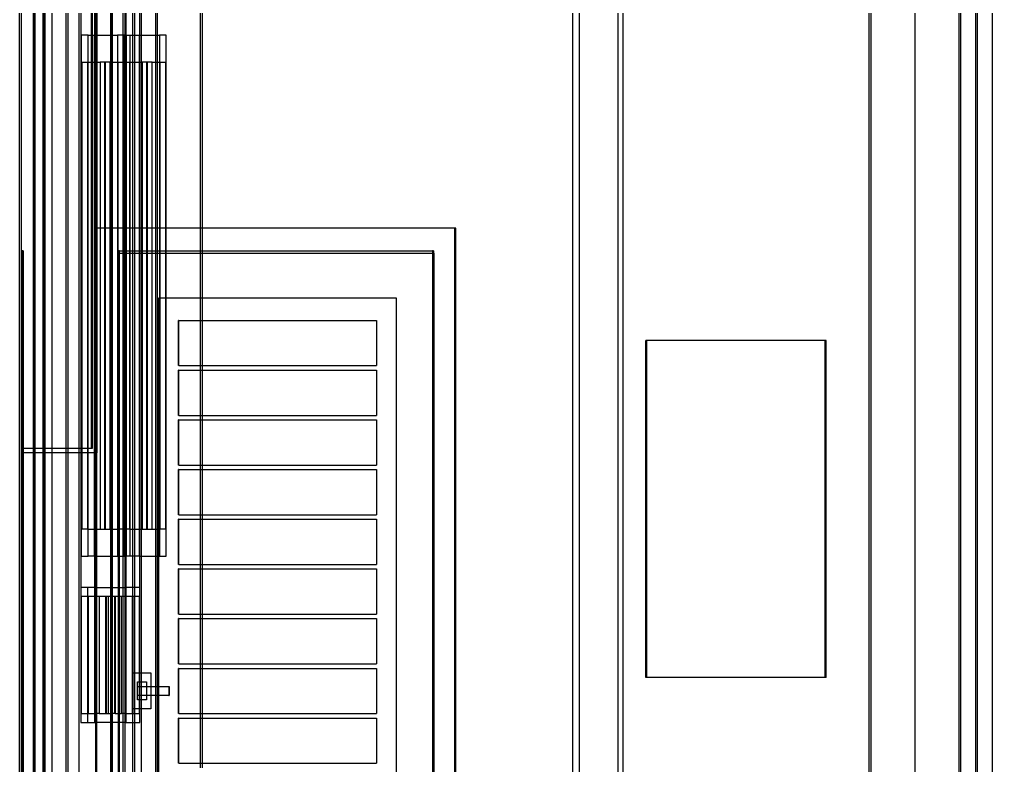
# Model space of a CAD drawing. Extents: x -20.4 to 13.4, y -9.4 to 9.8.
# Drawn here: x -11.948 to -9.78, y 4.379 to 6.04 of the extents above; entities that cross this region are included whole.
import ezdxf

# ---------------------------------------------------------------- set-up
doc = ezdxf.new("R2010")
doc.units = 0
doc.layers.get('0').update_dxf_attribs({"linetype": 'CONTINUOUS'})

msp = doc.modelspace()

# ---------------------------------------------------------------- linework, layer by layer
for p, q in [((-9.9526, 3.575), (-9.9526, 7.175)), ((-9.8547, 3.575), (-9.8547, 7.175)), ((-9.8506, 3.575), (-9.8506, 7.175)), ((-9.8173, 3.575), (-9.8173, 7.175)), ((-9.8132, 3.575), (-9.8132, 7.175)), ((-9.78, 3.575), (-9.78, 7.175)), ((-11.6758, 6.005), (-11.6758, 6.675)), ((-11.6443, 6.005), (-11.6443, 6.675)), ((-11.6402, 6.005), (-11.6402, 6.675)), ((-11.5447, 5.575), (-11.5447, 6.675)), ((-11.5405, 5.575), (-11.5405, 6.675)), ((-10.7151, 3.575), (-10.7151, 6.675)), ((-10.7006, 3.575), (-10.7006, 6.675)), ((-10.6151, 6.675), (-10.6151, 3.575)), ((-10.6026, 3.575), (-10.6026, 6.675)), ((-10.0547, 3.575), (-10.0547, 6.675)), ((-10.0505, 3.575), (-10.0505, 6.675)), ((-11.948, 1.0133), (-11.948, 6.375)), ((-11.9439, 6.175), (-11.9439, 5.525)), ((-11.9169, 5.085), (-11.9169, 6.175)), ((-11.9148, 5.085), (-11.9148, 6.175)), ((-11.9127, 5.085), (-11.9127, 6.175)), ((-11.8951, 5.085), (-11.8951, 6.175)), ((-11.893, 6.175), (-11.893, 5.085)), ((-11.891, 5.085), (-11.891, 6.175)), ((-11.8754, 5.085), (-11.8754, 6.175)), ((-11.8443, 5.085), (-11.8443, 6.175)), ((-11.8401, 6.175), (-11.8401, 5.085)), ((-11.8148, 5.085), (-11.8148, 6.175)), ((-11.8111, 6.075), (-11.8111, 5.085)), ((-11.7879, 6.075), (-11.7879, 6.005)), ((-11.787, 6.075), (-11.787, 6.005)), ((-11.7866, 6.075), (-11.7866, 6.005)), ((-11.7858, 6.075), (-11.7858, 6.005)), ((-11.7799, 6.005), (-11.7799, 6.075)), ((-11.7779, 6.075), (-11.7779, 6.005)), ((-11.7775, 6.005), (-11.7775, 6.075)), ((-11.7758, 6.075), (-11.7758, 6.005)), ((-11.7447, 6.005), (-11.7447, 6.075)), ((-11.7422, 6.005), (-11.7422, 6.075)), ((-11.7405, 6.005), (-11.7405, 6.075)), ((-11.7169, 6.005), (-11.7169, 6.075)), ((-11.7128, 6.005), (-11.7128, 6.075)), ((-11.7111, 6.075), (-11.7111, 6.005)), ((-11.6951, 6.005), (-11.6951, 6.075)), ((-11.691, 6.005), (-11.691, 6.075)), ((-11.68, 6.005), (-11.68, 6.075)), ((-11.7949, 6.005), (-11.8096, 6.005)), ((-11.8096, 5.085), (-11.8096, 6.005)), ((-11.7949, 6.005), (-11.7879, 6.005)), ((-11.7949, 5.945), (-11.7949, 6.005)), ((-11.7879, 6.005), (-11.7879, 5.945)), ((-11.7879, 6.005), (-11.787, 6.005)), ((-11.787, 6.005), (-11.787, 5.945)), ((-11.787, 6.005), (-11.7866, 6.005)), ((-11.7866, 6.005), (-11.7866, 5.945)), ((-11.7866, 6.005), (-11.7858, 6.005)), ((-11.7858, 6.005), (-11.7858, 5.945)), ((-11.7858, 6.005), (-11.7814, 6.005)), ((-11.7814, 6.005), (-11.7799, 6.005)), ((-11.7814, 6.005), (-11.7814, 5.945)), ((-11.7799, 6.005), (-11.7779, 6.005)), ((-11.7799, 5.945), (-11.7799, 6.005)), ((-11.7779, 6.005), (-11.7779, 5.945)), ((-11.7779, 6.005), (-11.7775, 6.005)), ((-11.7775, 5.945), (-11.7775, 6.005)), ((-11.7775, 6.005), (-11.7758, 6.005)), ((-11.7758, 6.005), (-11.7758, 5.945)), ((-11.7758, 6.005), (-11.7447, 6.005)), ((-11.7447, 6.005), (-11.7422, 6.005)), ((-11.7447, 5.945), (-11.7447, 6.005)), ((-11.7422, 5.945), (-11.7422, 6.005)), ((-11.7422, 6.005), (-11.7405, 6.005)), ((-11.7405, 6.005), (-11.7296, 6.005)), ((-11.7405, 5.945), (-11.7405, 6.005)), ((-11.7296, 6.005), (-11.7296, 5.945)), ((-11.7169, 6.005), (-11.7296, 6.005)), ((-11.7161, 6.005), (-11.7169, 6.005)), ((-11.7169, 5.945), (-11.7169, 6.005)), ((-11.7149, 6.005), (-11.7161, 6.005)), ((-11.7161, 6.005), (-11.7161, 5.945)), ((-11.7128, 6.005), (-11.7149, 6.005)), ((-11.7149, 5.945), (-11.7149, 6.005)), ((-11.7111, 6.005), (-11.7128, 6.005)), ((-11.7128, 5.945), (-11.7128, 6.005)), ((-11.7111, 6.005), (-11.7111, 5.945)), ((-11.7096, 6.005), (-11.7111, 6.005)), ((-11.7096, 6.005), (-11.7014, 6.005)), ((-11.7096, 5.945), (-11.7096, 6.005)), ((-11.7014, 6.005), (-11.6951, 6.005)), ((-11.7014, 5.945), (-11.7014, 6.005)), ((-11.6951, 6.005), (-11.691, 6.005)), ((-11.6951, 5.945), (-11.6951, 6.005)), ((-11.691, 6.005), (-11.6814, 6.005)), ((-11.691, 5.945), (-11.691, 6.005)), ((-11.6814, 6.005), (-11.6814, 5.945)), ((-11.6814, 6.005), (-11.68, 6.005)), ((-11.68, 5.945), (-11.68, 6.005)), ((-11.68, 6.005), (-11.6758, 6.005)), ((-11.6758, 5.945), (-11.6758, 6.005)), ((-11.6758, 6.005), (-11.6443, 6.005)), ((-11.6443, 6.005), (-11.6402, 6.005)), ((-11.6443, 5.945), (-11.6443, 6.005)), ((-11.6402, 5.945), (-11.6402, 6.005)), ((-11.6402, 6.005), (-11.6362, 6.005)), ((-11.6214, 6.005), (-11.6362, 6.005)), ((-11.6362, 6.005), (-11.6362, 5.945)), ((-11.6214, 5.575), (-11.6214, 6.005)), ((-11.8084, 5.945), (-11.7961, 5.945)), ((-11.8084, 5.085), (-11.8084, 5.945)), ((-11.7961, 5.945), (-11.7949, 5.945)), ((-11.7961, 5.945), (-11.7961, 5.085)), ((-11.7949, 5.945), (-11.7879, 5.945)), ((-11.7949, 5.085), (-11.7949, 5.945)), ((-11.7879, 5.945), (-11.7879, 5.085)), ((-11.7879, 5.945), (-11.787, 5.945)), ((-11.787, 5.945), (-11.787, 5.085)), ((-11.787, 5.945), (-11.7866, 5.945)), ((-11.7866, 5.945), (-11.7866, 5.085)), ((-11.7866, 5.945), (-11.7858, 5.945)), ((-11.7858, 5.945), (-11.7858, 5.085)), ((-11.7858, 5.945), (-11.7814, 5.945)), ((-11.7814, 5.945), (-11.7814, 5.075)), ((-11.7814, 5.945), (-11.7799, 5.945)), ((-11.7799, 5.075), (-11.7799, 5.945)), ((-11.7799, 5.945), (-11.7779, 5.945)), ((-11.7779, 5.945), (-11.7779, 5.075)), ((-11.7779, 5.945), (-11.7775, 5.945)), ((-11.7775, 5.575), (-11.7775, 5.945)), ((-11.7775, 5.945), (-11.7758, 5.945)), ((-11.7758, 5.945), (-11.7758, 5.575)), ((-11.7758, 5.945), (-11.7684, 5.945)), ((-11.7584, 5.945), (-11.7684, 5.945)), ((-11.7684, 5.945), (-11.7684, 5.575)), ((-11.7561, 5.945), (-11.7584, 5.945)), ((-11.7584, 5.945), (-11.7584, 5.575)), ((-11.7561, 5.575), (-11.7561, 5.945)), ((-11.7461, 5.945), (-11.7561, 5.945)), ((-11.7461, 5.575), (-11.7461, 5.945)), ((-11.7461, 5.945), (-11.7447, 5.945)), ((-11.7447, 5.575), (-11.7447, 5.945)), ((-11.7447, 5.945), (-11.7422, 5.945)), ((-11.7422, 5.575), (-11.7422, 5.945)), ((-11.7422, 5.945), (-11.7405, 5.945)), ((-11.7405, 5.575), (-11.7405, 5.945)), ((-11.7405, 5.945), (-11.7296, 5.945)), ((-11.7296, 5.945), (-11.7296, 5.575)), ((-11.7296, 5.945), (-11.7284, 5.945)), ((-11.7284, 5.945), (-11.7169, 5.945)), ((-11.7284, 5.575), (-11.7284, 5.945)), ((-11.7169, 5.945), (-11.7161, 5.945)), ((-11.7169, 5.575), (-11.7169, 5.945)), ((-11.7161, 5.945), (-11.7161, 5.575)), ((-11.7149, 5.575), (-11.7149, 5.945)), ((-11.7149, 5.945), (-11.7128, 5.945)), ((-11.7128, 5.945), (-11.7111, 5.945)), ((-11.7128, 5.575), (-11.7128, 5.945)), ((-11.7111, 5.945), (-11.7111, 5.575)), ((-11.7111, 5.945), (-11.7096, 5.945)), ((-11.7096, 5.575), (-11.7096, 5.945)), ((-11.7096, 5.945), (-11.7026, 5.945)), ((-11.7026, 5.945), (-11.7026, 5.575)), ((-11.7026, 5.945), (-11.7014, 5.945)), ((-11.7014, 5.575), (-11.7014, 5.945)), ((-11.7014, 5.945), (-11.6951, 5.945)), ((-11.6951, 5.945), (-11.691, 5.945)), ((-11.6951, 5.575), (-11.6951, 5.945)), ((-11.691, 5.945), (-11.6814, 5.945)), ((-11.691, 5.575), (-11.691, 5.945)), ((-11.6814, 5.945), (-11.6814, 5.575)), ((-11.6814, 5.945), (-11.68, 5.945)), ((-11.68, 5.575), (-11.68, 5.945)), ((-11.68, 5.945), (-11.6758, 5.945)), ((-11.6758, 5.575), (-11.6758, 5.945)), ((-11.6758, 5.945), (-11.6749, 5.945)), ((-11.6649, 5.945), (-11.6749, 5.945)), ((-11.6749, 5.945), (-11.6749, 5.575)), ((-11.6627, 5.945), (-11.6649, 5.945)), ((-11.6649, 5.945), (-11.6649, 5.575)), ((-11.6627, 5.575), (-11.6627, 5.945)), ((-11.6527, 5.945), (-11.6627, 5.945)), ((-11.6527, 5.575), (-11.6527, 5.945)), ((-11.6527, 5.945), (-11.6443, 5.945)), ((-11.6443, 5.575), (-11.6443, 5.945)), ((-11.6443, 5.945), (-11.6402, 5.945)), ((-11.6402, 5.575), (-11.6402, 5.945)), ((-11.6402, 5.945), (-11.6362, 5.945)), ((-11.6362, 5.945), (-11.6362, 5.575)), ((-11.6362, 5.945), (-11.6349, 5.945)), ((-11.6349, 5.945), (-11.6227, 5.945)), ((-11.6349, 5.575), (-11.6349, 5.945)), ((-11.6227, 5.945), (-11.6227, 5.575)), ((-11.7758, 5.575), (-11.7775, 5.575)), ((-11.7775, 5.075), (-11.7775, 5.575)), ((-11.7754, 5.575), (-11.7758, 5.575)), ((-11.7758, 5.575), (-11.7758, 5.075)), ((-11.7684, 5.575), (-11.7754, 5.575)), ((-11.7754, 4.905), (-11.7754, 5.575)), ((-11.7684, 5.575), (-11.7684, 4.905)), ((-11.7584, 5.575), (-11.7684, 5.575)), ((-11.7584, 5.575), (-11.7584, 4.905)), ((-11.7561, 5.575), (-11.7584, 5.575)), ((-11.7561, 4.905), (-11.7561, 5.575)), ((-11.7461, 5.575), (-11.7561, 5.575)), ((-11.7461, 4.905), (-11.7461, 5.575)), ((-11.7447, 5.575), (-11.7461, 5.575)), ((-11.7422, 5.575), (-11.7447, 5.575)), ((-11.7447, 4.905), (-11.7447, 5.575)), ((-11.7422, 4.905), (-11.7422, 5.575)), ((-11.7405, 5.575), (-11.7422, 5.575)), ((-11.7296, 5.575), (-11.7405, 5.575)), ((-11.7405, 4.905), (-11.7405, 5.575)), ((-11.7296, 5.575), (-11.7296, 4.905)), ((-11.7284, 5.575), (-11.7296, 5.575)), ((-11.7284, 4.905), (-11.7284, 5.575)), ((-11.7169, 5.575), (-11.7284, 5.575)), ((-11.7161, 5.575), (-11.7169, 5.575)), ((-11.7169, 5.525), (-11.7169, 5.575)), ((-11.7161, 5.575), (-11.7161, 5.525)), ((-11.7149, 5.575), (-11.7161, 5.575)), ((-11.7149, 5.525), (-11.7149, 5.575)), ((-11.7128, 5.575), (-11.7149, 5.575)), ((-11.7128, 5.525), (-11.7128, 5.575)), ((-11.7111, 5.575), (-11.7128, 5.575)), ((-11.7111, 5.575), (-11.7111, 5.525)), ((-11.7096, 5.575), (-11.7111, 5.575)), ((-11.7096, 5.525), (-11.7096, 5.575)), ((-11.7026, 5.575), (-11.7096, 5.575)), ((-11.7026, 5.575), (-11.7026, 5.525)), ((-11.7014, 5.575), (-11.7026, 5.575)), ((-11.7014, 5.525), (-11.7014, 5.575)), ((-11.6951, 5.575), (-11.7014, 5.575)), ((-11.6951, 5.525), (-11.6951, 5.575)), ((-11.691, 5.575), (-11.6951, 5.575)), ((-11.691, 5.525), (-11.691, 5.575)), ((-11.6814, 5.575), (-11.691, 5.575)), ((-11.6814, 5.575), (-11.6814, 5.525)), ((-11.68, 5.575), (-11.6814, 5.575)), ((-11.68, 5.525), (-11.68, 5.575)), ((-11.6758, 5.575), (-11.68, 5.575)), ((-11.6758, 5.525), (-11.6758, 5.575)), ((-11.6749, 5.575), (-11.6758, 5.575)), ((-11.6749, 5.575), (-11.6749, 5.525)), ((-11.6649, 5.575), (-11.6749, 5.575)), ((-11.6649, 5.575), (-11.6649, 5.525)), ((-11.6627, 5.575), (-11.6649, 5.575)), ((-11.6627, 5.525), (-11.6627, 5.575)), ((-11.6527, 5.575), (-11.6627, 5.575)), ((-11.6527, 5.525), (-11.6527, 5.575)), ((-11.6443, 5.575), (-11.6527, 5.575)), ((-11.6443, 5.525), (-11.6443, 5.575)), ((-11.6402, 5.575), (-11.6443, 5.575)), ((-11.6402, 5.525), (-11.6402, 5.575)), ((-11.6362, 5.575), (-11.6402, 5.575)), ((-11.6362, 5.575), (-11.6362, 5.525)), ((-11.6349, 5.575), (-11.6362, 5.575)), ((-11.6349, 5.525), (-11.6349, 5.575)), ((-11.6227, 5.575), (-11.6349, 5.575)), ((-11.6227, 5.575), (-11.6227, 5.525)), ((-11.6214, 5.575), (-11.6227, 5.575)), ((-11.6214, 5.525), (-11.6214, 5.575)), ((-11.5447, 5.575), (-11.6214, 5.575)), ((-11.5447, 5.525), (-11.5447, 5.575)), ((-11.5405, 5.575), (-11.5447, 5.575)), ((-11.5405, 5.525), (-11.5405, 5.575)), ((-10.9777, 5.575), (-11.5405, 5.575)), ((-10.9756, 5.575), (-10.9777, 5.575)), ((-10.9777, 3.575), (-10.9777, 5.575)), ((-10.9756, 3.575), (-10.9756, 5.575)), ((-11.9422, 5.525), (-11.9439, 5.525)), ((-11.9439, 5.525), (-11.9439, 5.085)), ((-11.9401, 5.525), (-11.9422, 5.525)), ((-11.9422, 5.525), (-11.9422, 5.085)), ((-11.9401, 5.525), (-11.9401, 5.085)), ((-11.7254, 5.525), (-11.7275, 5.525)), ((-11.7275, 4.905), (-11.7275, 5.525)), ((-11.7255, 5.52), (-11.7265, 5.52)), ((-11.7265, 4.905), (-11.7265, 5.52)), ((-11.7254, 5.52), (-11.7255, 5.52)), ((-11.7255, 4.905), (-11.7255, 5.52)), ((-11.7254, 5.525), (-11.7169, 5.525)), ((-11.7254, 5.52), (-11.7254, 5.525)), ((-11.7254, 5.52), (-11.7169, 5.52)), ((-11.7254, 4.905), (-11.7254, 5.52)), ((-11.7169, 5.525), (-11.7161, 5.525)), ((-11.7169, 5.52), (-11.7169, 5.525)), ((-11.7169, 5.52), (-11.7161, 5.52)), ((-11.7169, 4.905), (-11.7169, 5.52)), ((-11.7161, 5.525), (-11.7161, 5.52)), ((-11.7161, 5.525), (-11.7149, 5.525)), ((-11.7161, 5.52), (-11.7161, 4.905)), ((-11.7161, 5.52), (-11.7149, 5.52)), ((-11.7149, 5.52), (-11.7149, 5.525)), ((-11.7149, 5.525), (-11.7128, 5.525)), ((-11.7149, 4.905), (-11.7149, 5.52)), ((-11.7149, 5.52), (-11.7128, 5.52)), ((-11.7128, 5.525), (-11.7111, 5.525)), ((-11.7128, 5.52), (-11.7128, 5.525)), ((-11.7128, 5.52), (-11.7111, 5.52)), ((-11.7128, 4.905), (-11.7128, 5.52)), ((-11.7111, 5.525), (-11.7111, 5.52)), ((-11.7111, 5.525), (-11.7096, 5.525)), ((-11.7111, 5.52), (-11.7111, 4.905)), ((-11.7111, 5.52), (-11.7096, 5.52)), ((-11.7096, 5.52), (-11.7096, 5.525)), ((-11.7096, 5.525), (-11.7026, 5.525)), ((-11.7096, 4.905), (-11.7096, 5.52)), ((-11.7096, 5.52), (-11.7026, 5.52)), ((-11.7026, 5.525), (-11.7026, 5.52)), ((-11.7026, 5.525), (-11.7014, 5.525)), ((-11.7026, 5.52), (-11.7026, 4.905)), ((-11.7026, 5.52), (-11.7014, 5.52)), ((-11.7014, 5.52), (-11.7014, 5.525)), ((-11.7014, 5.525), (-11.6951, 5.525)), ((-11.7014, 4.905), (-11.7014, 5.52)), ((-11.7014, 5.52), (-11.6951, 5.52)), ((-11.6951, 5.525), (-11.691, 5.525)), ((-11.6951, 5.52), (-11.6951, 5.525)), ((-11.6951, 5.52), (-11.691, 5.52)), ((-11.6951, 4.905), (-11.6951, 5.52)), ((-11.691, 5.525), (-11.6814, 5.525)), ((-11.691, 5.52), (-11.691, 5.525)), ((-11.691, 5.52), (-11.6814, 5.52)), ((-11.691, 4.905), (-11.691, 5.52)), ((-11.6814, 5.525), (-11.6814, 5.52)), ((-11.6814, 5.525), (-11.68, 5.525)), ((-11.6814, 5.52), (-11.6814, 4.905)), ((-11.6814, 5.52), (-11.68, 5.52)), ((-11.68, 5.52), (-11.68, 5.525)), ((-11.68, 5.525), (-11.6758, 5.525)), ((-11.68, 4.905), (-11.68, 5.52)), ((-11.68, 5.52), (-11.6758, 5.52)), ((-11.6758, 5.52), (-11.6758, 5.525)), ((-11.6758, 5.525), (-11.6749, 5.525)), ((-11.6758, 4.905), (-11.6758, 5.52)), ((-11.6758, 5.52), (-11.6749, 5.52)), ((-11.6749, 5.525), (-11.6749, 5.52)), ((-11.6749, 5.525), (-11.6649, 5.525)), ((-11.6749, 5.52), (-11.6749, 4.905)), ((-11.6749, 5.52), (-11.6649, 5.52)), ((-11.6649, 5.525), (-11.6649, 5.52)), ((-11.6649, 5.525), (-11.6627, 5.525)), ((-11.6649, 5.52), (-11.6649, 4.905)), ((-11.6649, 5.52), (-11.6627, 5.52)), ((-11.6627, 5.52), (-11.6627, 5.525)), ((-11.6627, 5.525), (-11.6527, 5.525)), ((-11.6627, 4.905), (-11.6627, 5.52)), ((-11.6627, 5.52), (-11.6527, 5.52)), ((-11.6527, 5.52), (-11.6527, 5.525)), ((-11.6527, 5.525), (-11.6443, 5.525)), ((-11.6527, 4.905), (-11.6527, 5.52)), ((-11.6527, 5.52), (-11.6443, 5.52)), ((-11.6443, 5.52), (-11.6443, 5.525)), ((-11.6443, 5.525), (-11.6402, 5.525)), ((-11.6443, 4.905), (-11.6443, 5.52)), ((-11.6443, 5.52), (-11.6402, 5.52)), ((-11.6402, 5.52), (-11.6402, 5.525)), ((-11.6402, 5.525), (-11.6362, 5.525)), ((-11.6402, 4.905), (-11.6402, 5.52)), ((-11.6402, 5.52), (-11.6362, 5.52)), ((-11.6362, 5.525), (-11.6362, 5.52)), ((-11.6362, 5.525), (-11.6349, 5.525)), ((-11.6362, 5.52), (-11.6362, 5.42)), ((-11.6362, 5.52), (-11.6349, 5.52)), ((-11.6349, 5.52), (-11.6349, 5.525)), ((-11.6349, 5.525), (-11.6227, 5.525)), ((-11.6349, 5.42), (-11.6349, 5.52)), ((-11.6349, 5.52), (-11.6227, 5.52)), ((-11.6227, 5.525), (-11.6227, 5.52)), ((-11.6227, 5.525), (-11.6214, 5.525)), ((-11.6227, 5.52), (-11.6227, 5.42)), ((-11.6227, 5.52), (-11.6214, 5.52)), ((-11.6214, 5.52), (-11.6214, 5.525)), ((-11.6214, 5.525), (-11.5447, 5.525)), ((-11.6214, 5.42), (-11.6214, 5.52)), ((-11.6214, 5.52), (-11.5447, 5.52)), ((-11.5447, 5.52), (-11.5447, 5.525)), ((-11.5447, 5.525), (-11.5405, 5.525)), ((-11.5447, 5.42), (-11.5447, 5.52)), ((-11.5447, 5.52), (-11.5405, 5.52)), ((-11.5405, 5.52), (-11.5405, 5.525)), ((-11.5405, 5.525), (-11.0276, 5.525)), ((-11.5405, 5.42), (-11.5405, 5.52)), ((-11.5405, 5.52), (-11.0276, 5.52)), ((-11.0256, 5.525), (-11.0276, 5.525)), ((-11.0276, 5.525), (-11.0276, 5.52)), ((-11.0276, 5.52), (-11.0276, 3.575)), ((-11.0276, 5.52), (-11.026, 5.52)), ((-11.026, 5.52), (-11.026, 3.575)), ((-11.0256, 5.52), (-11.026, 5.52)), ((-11.0256, 5.525), (-11.0256, 5.52)), ((-11.0251, 5.52), (-11.0256, 5.52)), ((-11.0256, 5.52), (-11.0256, 3.575)), ((-11.025, 5.52), (-11.0251, 5.52)), ((-11.0251, 5.52), (-11.0251, 3.575)), ((-11.025, 5.52), (-11.025, 3.575)), ((-11.6373, 5.42), (-11.6375, 5.42)), ((-11.6375, 4.905), (-11.6375, 5.42)), ((-11.6373, 5.42), (-11.6362, 5.42)), ((-11.6373, 4.905), (-11.6373, 5.42)), ((-11.6362, 5.42), (-11.6349, 5.42)), ((-11.6362, 5.42), (-11.6362, 4.905)), ((-11.6349, 4.905), (-11.6349, 5.42)), ((-11.6349, 5.42), (-11.6227, 5.42)), ((-11.6227, 5.42), (-11.6227, 4.905)), ((-11.6227, 5.42), (-11.6214, 5.42)), ((-11.6214, 4.845), (-11.6214, 5.42)), ((-11.6214, 5.42), (-11.5447, 5.42)), ((-11.5447, 5.42), (-11.5405, 5.42)), ((-11.5447, 5.37), (-11.5447, 5.42)), ((-11.5405, 5.42), (-11.1089, 5.42)), ((-11.5405, 5.37), (-11.5405, 5.42)), ((-11.1089, 5.42), (-11.1089, 3.67)), ((-11.1087, 5.42), (-11.1089, 5.42)), ((-11.1087, 5.42), (-11.1087, 3.67)), ((-11.5933, 5.37), (-11.5935, 5.37)), ((-11.5935, 5.2693), (-11.5935, 5.37)), ((-11.5933, 5.2693), (-11.5933, 5.37)), ((-11.5933, 5.37), (-11.5447, 5.37)), ((-11.5447, 5.37), (-11.5405, 5.37)), ((-11.5447, 5.2693), (-11.5447, 5.37)), ((-11.5405, 5.37), (-11.1529, 5.37)), ((-11.5405, 5.2693), (-11.5405, 5.37)), ((-11.1529, 5.37), (-11.1529, 5.2693)), ((-11.1527, 5.37), (-11.1529, 5.37)), ((-11.1527, 5.37), (-11.1527, 5.2693)), ((-10.5506, 5.325), (-10.5527, 5.325)), ((-10.5527, 4.575), (-10.5527, 5.325)), ((-10.5506, 4.575), (-10.5506, 5.325)), ((-10.1527, 5.325), (-10.5506, 5.325)), ((-10.1527, 4.575), (-10.1527, 5.325)), ((-10.1507, 5.325), (-10.1527, 5.325)), ((-10.1507, 4.575), (-10.1507, 5.325)), ((-11.5933, 5.2693), (-11.5935, 5.2693)), ((-11.5933, 5.2693), (-11.5447, 5.2693)), ((-11.5447, 5.2693), (-11.5405, 5.2693)), ((-11.5447, 5.2593), (-11.5447, 5.2693)), ((-11.5405, 5.2693), (-11.1529, 5.2693)), ((-11.5405, 5.2593), (-11.5405, 5.2693)), ((-11.1527, 5.2693), (-11.1529, 5.2693)), ((-11.5935, 5.1586), (-11.5935, 5.2593)), ((-11.5933, 5.2593), (-11.5935, 5.2593)), ((-11.5933, 5.1586), (-11.5933, 5.2593)), ((-11.5933, 5.2593), (-11.5447, 5.2593)), ((-11.5447, 5.2593), (-11.5405, 5.2593)), ((-11.5447, 5.1586), (-11.5447, 5.2593)), ((-11.5405, 5.2593), (-11.1529, 5.2593)), ((-11.5405, 5.1586), (-11.5405, 5.2593)), ((-11.1527, 5.2593), (-11.1529, 5.2593)), ((-11.1529, 5.2593), (-11.1529, 5.1586)), ((-11.1527, 5.2593), (-11.1527, 5.1586)), ((-11.5933, 5.1586), (-11.5935, 5.1586)), ((-11.5935, 5.048), (-11.5935, 5.1486)), ((-11.5933, 5.1486), (-11.5935, 5.1486)), ((-11.5933, 5.1586), (-11.5447, 5.1586)), ((-11.5933, 5.048), (-11.5933, 5.1486)), ((-11.5933, 5.1486), (-11.5447, 5.1486)), ((-11.5447, 5.1586), (-11.5405, 5.1586)), ((-11.5447, 5.1486), (-11.5447, 5.1586)), ((-11.5447, 5.1486), (-11.5405, 5.1486)), ((-11.5447, 5.048), (-11.5447, 5.1486)), ((-11.5405, 5.1586), (-11.1529, 5.1586)), ((-11.5405, 5.1486), (-11.5405, 5.1586)), ((-11.5405, 5.1486), (-11.1529, 5.1486)), ((-11.5405, 5.048), (-11.5405, 5.1486)), ((-11.1527, 5.1586), (-11.1529, 5.1586)), ((-11.1527, 5.1486), (-11.1529, 5.1486)), ((-11.1529, 5.1486), (-11.1529, 5.048)), ((-11.1527, 5.1486), (-11.1527, 5.048)), ((-11.9422, 5.085), (-11.9439, 5.085)), ((-11.9439, 5.085), (-11.9439, 5.075)), ((-11.9422, 5.075), (-11.9439, 5.075)), ((-11.9439, 5.075), (-11.9439, 3.575)), ((-11.9422, 5.085), (-11.9422, 5.075)), ((-11.9401, 5.085), (-11.9422, 5.085)), ((-11.9422, 5.075), (-11.9422, 3.575)), ((-11.9401, 5.075), (-11.9422, 5.075)), ((-11.9401, 5.085), (-11.9401, 5.075)), ((-11.9169, 5.085), (-11.9401, 5.085)), ((-11.9401, 5.075), (-11.9401, 3.575)), ((-11.9169, 5.075), (-11.9401, 5.075)), ((-11.9148, 5.085), (-11.9169, 5.085)), ((-11.9169, 5.075), (-11.9169, 5.085)), ((-11.9148, 5.075), (-11.9169, 5.075)), ((-11.9169, 3.575), (-11.9169, 5.075)), ((-11.9148, 5.075), (-11.9148, 5.085)), ((-11.9127, 5.085), (-11.9148, 5.085)), ((-11.9148, 3.575), (-11.9148, 5.075)), ((-11.9127, 5.075), (-11.9148, 5.075)), ((-11.8951, 5.085), (-11.9127, 5.085)), ((-11.9127, 5.075), (-11.9127, 5.085)), ((-11.8951, 5.075), (-11.9127, 5.075)), ((-11.9127, 3.575), (-11.9127, 5.075)), ((-11.893, 5.085), (-11.8951, 5.085)), ((-11.8951, 5.075), (-11.8951, 5.085)), ((-11.893, 5.075), (-11.8951, 5.075)), ((-11.8951, 3.575), (-11.8951, 5.075)), ((-11.893, 5.085), (-11.893, 5.075)), ((-11.891, 5.085), (-11.893, 5.085)), ((-11.893, 5.075), (-11.893, 3.575)), ((-11.891, 5.075), (-11.893, 5.075)), ((-11.891, 5.075), (-11.891, 5.085)), ((-11.8754, 5.085), (-11.891, 5.085)), ((-11.891, 3.575), (-11.891, 5.075)), ((-11.8754, 5.075), (-11.891, 5.075)), ((-11.8754, 5.075), (-11.8754, 5.085)), ((-11.8443, 5.085), (-11.8754, 5.085)), ((-11.8754, 3.575), (-11.8754, 5.075)), ((-11.8443, 5.075), (-11.8754, 5.075)), ((-11.8443, 5.075), (-11.8443, 5.085)), ((-11.8401, 5.085), (-11.8443, 5.085)), ((-11.8443, 3.575), (-11.8443, 5.075)), ((-11.8401, 5.075), (-11.8443, 5.075)), ((-11.8401, 5.085), (-11.8401, 5.075)), ((-11.8148, 5.085), (-11.8401, 5.085)), ((-11.8401, 5.075), (-11.8401, 3.575)), ((-11.8148, 5.075), (-11.8401, 5.075)), ((-11.8148, 5.075), (-11.8148, 5.085)), ((-11.8111, 5.085), (-11.8148, 5.085)), ((-11.8148, 3.575), (-11.8148, 5.075)), ((-11.8111, 5.075), (-11.8148, 5.075)), ((-11.8111, 5.085), (-11.8111, 5.075)), ((-11.8096, 5.085), (-11.8111, 5.085)), ((-11.8111, 5.075), (-11.8111, 4.775)), ((-11.8096, 5.075), (-11.8111, 5.075)), ((-11.8096, 5.075), (-11.8096, 5.085)), ((-11.8084, 5.085), (-11.8096, 5.085)), ((-11.8096, 4.845), (-11.8096, 5.075)), ((-11.8084, 5.075), (-11.8096, 5.075)), ((-11.8084, 5.075), (-11.8084, 5.085)), ((-11.7961, 5.085), (-11.8084, 5.085)), ((-11.8084, 4.905), (-11.8084, 5.075)), ((-11.7961, 5.075), (-11.8084, 5.075)), ((-11.7961, 5.085), (-11.7961, 5.075)), ((-11.7949, 5.085), (-11.7961, 5.085)), ((-11.7961, 5.075), (-11.7961, 4.905)), ((-11.7949, 5.075), (-11.7961, 5.075)), ((-11.7949, 5.075), (-11.7949, 5.085)), ((-11.7879, 5.085), (-11.7949, 5.085)), ((-11.7949, 4.905), (-11.7949, 5.075)), ((-11.7814, 5.075), (-11.7949, 5.075)), ((-11.787, 5.085), (-11.7879, 5.085)), ((-11.7866, 5.085), (-11.787, 5.085)), ((-11.7858, 5.085), (-11.7866, 5.085)), ((-11.7814, 5.075), (-11.7814, 4.905)), ((-11.7799, 5.075), (-11.7814, 5.075)), ((-11.7799, 4.905), (-11.7799, 5.075)), ((-11.7779, 5.075), (-11.7799, 5.075)), ((-11.7775, 5.075), (-11.7779, 5.075)), ((-11.7779, 5.075), (-11.7779, 4.905)), ((-11.7758, 5.075), (-11.7775, 5.075)), ((-11.7775, 4.905), (-11.7775, 5.075)), ((-11.5933, 5.048), (-11.5935, 5.048)), ((-11.5935, 4.9373), (-11.5935, 5.038)), ((-11.5933, 5.038), (-11.5935, 5.038)), ((-11.5933, 5.048), (-11.5447, 5.048)), ((-11.5933, 4.9373), (-11.5933, 5.038)), ((-11.5933, 5.038), (-11.5447, 5.038)), ((-11.5447, 5.048), (-11.5405, 5.048)), ((-11.5447, 5.038), (-11.5447, 5.048)), ((-11.5447, 5.038), (-11.5405, 5.038)), ((-11.5447, 4.9373), (-11.5447, 5.038)), ((-11.5405, 5.048), (-11.1529, 5.048)), ((-11.5405, 5.038), (-11.5405, 5.048)), ((-11.5405, 5.038), (-11.1529, 5.038)), ((-11.5405, 4.9373), (-11.5405, 5.038)), ((-11.1527, 5.048), (-11.1529, 5.048)), ((-11.1527, 5.038), (-11.1529, 5.038)), ((-11.1529, 5.038), (-11.1529, 4.9373)), ((-11.1527, 5.038), (-11.1527, 4.9373)), ((-11.5933, 4.9373), (-11.5935, 4.9373)), ((-11.5935, 4.8266), (-11.5935, 4.9273)), ((-11.5933, 4.9273), (-11.5935, 4.9273)), ((-11.5933, 4.9373), (-11.5447, 4.9373)), ((-11.5933, 4.8266), (-11.5933, 4.9273)), ((-11.5933, 4.9273), (-11.5447, 4.9273)), ((-11.5447, 4.9373), (-11.5405, 4.9373)), ((-11.5447, 4.9273), (-11.5447, 4.9373)), ((-11.5447, 4.9273), (-11.5405, 4.9273)), ((-11.5447, 4.8266), (-11.5447, 4.9273)), ((-11.5405, 4.9373), (-11.1529, 4.9373)), ((-11.5405, 4.9273), (-11.5405, 4.9373)), ((-11.5405, 4.9273), (-11.1529, 4.9273)), ((-11.5405, 4.8266), (-11.5405, 4.9273)), ((-11.1527, 4.9373), (-11.1529, 4.9373)), ((-11.1527, 4.9273), (-11.1529, 4.9273)), ((-11.1529, 4.9273), (-11.1529, 4.8266)), ((-11.1527, 4.9273), (-11.1527, 4.8266)), ((-11.7961, 4.905), (-11.8084, 4.905)), ((-11.7961, 4.905), (-11.7949, 4.905)), ((-11.7949, 4.845), (-11.7949, 4.905)), ((-11.7949, 4.905), (-11.7814, 4.905)), ((-11.7814, 4.905), (-11.7814, 4.845)), ((-11.7814, 4.905), (-11.7799, 4.905)), ((-11.7799, 4.845), (-11.7799, 4.905)), ((-11.7799, 4.905), (-11.7779, 4.905)), ((-11.7779, 4.905), (-11.7779, 4.845)), ((-11.7779, 4.905), (-11.7775, 4.905)), ((-11.7775, 4.845), (-11.7775, 4.905)), ((-11.7775, 4.905), (-11.7754, 4.905)), ((-11.7754, 4.845), (-11.7754, 4.905)), ((-11.7754, 4.905), (-11.7684, 4.905)), ((-11.7684, 4.905), (-11.7584, 4.905)), ((-11.7584, 4.905), (-11.7561, 4.905)), ((-11.7561, 4.905), (-11.7461, 4.905)), ((-11.7461, 4.905), (-11.7447, 4.905)), ((-11.7447, 4.905), (-11.7422, 4.905)), ((-11.7447, 4.845), (-11.7447, 4.905)), ((-11.7422, 4.845), (-11.7422, 4.905)), ((-11.7422, 4.905), (-11.7405, 4.905)), ((-11.7405, 4.845), (-11.7405, 4.905)), ((-11.7405, 4.905), (-11.7296, 4.905)), ((-11.7296, 4.905), (-11.7296, 4.845)), ((-11.7296, 4.905), (-11.7284, 4.905)), ((-11.7275, 4.905), (-11.7284, 4.905)), ((-11.7265, 4.905), (-11.7275, 4.905)), ((-11.7275, 4.845), (-11.7275, 4.905)), ((-11.7255, 4.905), (-11.7265, 4.905)), ((-11.7265, 4.845), (-11.7265, 4.905)), ((-11.7254, 4.905), (-11.7255, 4.905)), ((-11.7255, 4.845), (-11.7255, 4.905)), ((-11.7169, 4.905), (-11.7254, 4.905)), ((-11.7254, 4.845), (-11.7254, 4.905)), ((-11.7161, 4.905), (-11.7169, 4.905)), ((-11.7169, 4.845), (-11.7169, 4.905)), ((-11.7161, 4.905), (-11.7161, 4.845)), ((-11.7128, 4.905), (-11.7149, 4.905)), ((-11.7149, 4.845), (-11.7149, 4.905)), ((-11.7111, 4.905), (-11.7128, 4.905)), ((-11.7128, 4.845), (-11.7128, 4.905)), ((-11.7111, 4.905), (-11.7111, 4.845)), ((-11.7096, 4.905), (-11.7111, 4.905)), ((-11.7096, 4.845), (-11.7096, 4.905)), ((-11.7026, 4.905), (-11.7096, 4.905)), ((-11.7026, 4.905), (-11.7014, 4.905)), ((-11.7014, 4.905), (-11.6951, 4.905)), ((-11.7014, 4.845), (-11.7014, 4.905)), ((-11.6951, 4.905), (-11.691, 4.905)), ((-11.6951, 4.845), (-11.6951, 4.905)), ((-11.691, 4.905), (-11.6814, 4.905)), ((-11.691, 4.845), (-11.691, 4.905)), ((-11.6814, 4.905), (-11.6814, 4.845)), ((-11.6814, 4.905), (-11.68, 4.905)), ((-11.68, 4.845), (-11.68, 4.905)), ((-11.68, 4.905), (-11.6758, 4.905)), ((-11.6758, 4.845), (-11.6758, 4.905)), ((-11.6758, 4.905), (-11.6749, 4.905)), ((-11.6749, 4.905), (-11.6649, 4.905)), ((-11.6649, 4.905), (-11.6627, 4.905)), ((-11.6627, 4.905), (-11.6527, 4.905)), ((-11.6527, 4.905), (-11.6443, 4.905)), ((-11.6443, 4.845), (-11.6443, 4.905)), ((-11.6443, 4.905), (-11.6402, 4.905)), ((-11.6402, 4.845), (-11.6402, 4.905)), ((-11.6402, 4.905), (-11.6375, 4.905)), ((-11.6375, 4.845), (-11.6375, 4.905)), ((-11.6375, 4.905), (-11.6373, 4.905)), ((-11.6373, 4.845), (-11.6373, 4.905)), ((-11.6373, 4.905), (-11.6362, 4.905)), ((-11.6362, 4.905), (-11.6362, 4.845)), ((-11.6362, 4.905), (-11.6349, 4.905)), ((-11.6227, 4.905), (-11.6349, 4.905)), ((-11.8096, 4.845), (-11.7949, 4.845)), ((-11.7814, 4.845), (-11.7949, 4.845)), ((-11.7814, 4.845), (-11.7799, 4.845)), ((-11.7799, 4.775), (-11.7799, 4.845)), ((-11.7799, 4.845), (-11.7779, 4.845)), ((-11.7779, 4.845), (-11.7775, 4.845)), ((-11.7779, 4.845), (-11.7779, 4.775)), ((-11.7775, 4.845), (-11.7754, 4.845)), ((-11.7775, 4.775), (-11.7775, 4.845)), ((-11.7754, 4.775), (-11.7754, 4.845)), ((-11.7754, 4.845), (-11.7447, 4.845)), ((-11.7447, 4.845), (-11.7422, 4.845)), ((-11.7447, 4.775), (-11.7447, 4.845)), ((-11.7422, 4.775), (-11.7422, 4.845)), ((-11.7422, 4.845), (-11.7405, 4.845)), ((-11.7405, 4.845), (-11.7296, 4.845)), ((-11.7405, 4.775), (-11.7405, 4.845)), ((-11.7296, 4.845), (-11.7275, 4.845)), ((-11.7275, 4.845), (-11.7265, 4.845)), ((-11.7275, 4.775), (-11.7275, 4.845)), ((-11.7265, 4.775), (-11.7265, 4.845)), ((-11.7265, 4.845), (-11.7255, 4.845)), ((-11.7255, 4.775), (-11.7255, 4.845)), ((-11.7255, 4.845), (-11.7254, 4.845)), ((-11.7254, 4.845), (-11.7169, 4.845)), ((-11.7254, 4.775), (-11.7254, 4.845)), ((-11.7169, 4.845), (-11.7161, 4.845)), ((-11.7169, 4.775), (-11.7169, 4.845)), ((-11.7161, 4.845), (-11.7149, 4.845)), ((-11.7149, 4.845), (-11.7128, 4.845)), ((-11.7128, 4.845), (-11.7111, 4.845)), ((-11.7128, 4.775), (-11.7128, 4.845)), ((-11.7111, 4.845), (-11.7111, 4.775)), ((-11.7111, 4.845), (-11.7096, 4.845)), ((-11.7014, 4.845), (-11.7096, 4.845)), ((-11.6951, 4.845), (-11.7014, 4.845)), ((-11.691, 4.845), (-11.6951, 4.845)), ((-11.6951, 4.775), (-11.6951, 4.845)), ((-11.6814, 4.845), (-11.691, 4.845)), ((-11.691, 4.775), (-11.691, 4.845)), ((-11.6814, 4.845), (-11.68, 4.845)), ((-11.68, 4.845), (-11.6758, 4.845)), ((-11.68, 4.775), (-11.68, 4.845)), ((-11.6758, 4.845), (-11.6443, 4.845)), ((-11.6758, 4.585), (-11.6758, 4.845)), ((-11.6443, 4.845), (-11.6402, 4.845)), ((-11.6443, 4.555), (-11.6443, 4.845)), ((-11.6402, 4.845), (-11.6375, 4.845)), ((-11.6402, 4.555), (-11.6402, 4.845)), ((-11.6375, 4.555), (-11.6375, 4.845)), ((-11.6375, 4.845), (-11.6373, 4.845)), ((-11.6373, 4.555), (-11.6373, 4.845)), ((-11.6373, 4.845), (-11.6362, 4.845)), ((-11.6362, 4.845), (-11.6214, 4.845)), ((-11.5933, 4.8266), (-11.5935, 4.8266)), ((-11.5935, 4.716), (-11.5935, 4.8166)), ((-11.5933, 4.8166), (-11.5935, 4.8166)), ((-11.5933, 4.8266), (-11.5447, 4.8266)), ((-11.5933, 4.716), (-11.5933, 4.8166)), ((-11.5933, 4.8166), (-11.5447, 4.8166)), ((-11.5447, 4.8266), (-11.5405, 4.8266)), ((-11.5447, 4.8166), (-11.5447, 4.8266)), ((-11.5447, 4.8166), (-11.5405, 4.8166)), ((-11.5447, 4.716), (-11.5447, 4.8166)), ((-11.5405, 4.8266), (-11.1529, 4.8266)), ((-11.5405, 4.8166), (-11.5405, 4.8266)), ((-11.5405, 4.8166), (-11.1529, 4.8166)), ((-11.5405, 4.716), (-11.5405, 4.8166)), ((-11.1527, 4.8266), (-11.1529, 4.8266)), ((-11.1527, 4.8166), (-11.1529, 4.8166)), ((-11.1529, 4.8166), (-11.1529, 4.716)), ((-11.1527, 4.8166), (-11.1527, 4.716)), ((-11.7955, 4.775), (-11.8111, 4.775)), ((-11.8111, 4.775), (-11.8111, 4.475)), ((-11.7799, 4.775), (-11.7955, 4.775)), ((-11.7955, 4.755), (-11.7955, 4.775)), ((-11.7799, 4.775), (-11.7779, 4.775)), ((-11.7799, 4.755), (-11.7799, 4.775)), ((-11.7779, 4.775), (-11.7775, 4.775)), ((-11.7779, 4.775), (-11.7779, 4.755)), ((-11.7775, 4.775), (-11.7754, 4.775)), ((-11.7775, 4.755), (-11.7775, 4.775)), ((-11.7754, 4.755), (-11.7754, 4.775)), ((-11.7754, 4.775), (-11.7447, 4.775)), ((-11.7447, 4.775), (-11.7422, 4.775)), ((-11.7447, 4.755), (-11.7447, 4.775)), ((-11.7422, 4.755), (-11.7422, 4.775)), ((-11.7422, 4.775), (-11.7405, 4.775)), ((-11.7405, 4.775), (-11.7275, 4.775)), ((-11.7405, 4.755), (-11.7405, 4.775)), ((-11.7275, 4.755), (-11.7275, 4.775)), ((-11.7275, 4.775), (-11.7265, 4.775)), ((-11.7265, 4.755), (-11.7265, 4.775)), ((-11.7265, 4.775), (-11.7255, 4.775)), ((-11.7255, 4.755), (-11.7255, 4.775)), ((-11.7255, 4.775), (-11.7254, 4.775)), ((-11.7254, 4.755), (-11.7254, 4.775)), ((-11.7254, 4.775), (-11.7169, 4.775)), ((-11.7169, 4.755), (-11.7169, 4.775)), ((-11.7169, 4.775), (-11.7128, 4.775)), ((-11.7128, 4.755), (-11.7128, 4.775)), ((-11.7128, 4.775), (-11.7111, 4.775)), ((-11.6955, 4.775), (-11.7111, 4.775)), ((-11.7111, 4.775), (-11.7111, 4.755)), ((-11.6951, 4.775), (-11.6955, 4.775)), ((-11.6955, 4.755), (-11.6955, 4.775)), ((-11.691, 4.775), (-11.6951, 4.775)), ((-11.6951, 4.755), (-11.6951, 4.775)), ((-11.68, 4.775), (-11.691, 4.775)), ((-11.691, 4.755), (-11.691, 4.775)), ((-11.68, 4.585), (-11.68, 4.775)), ((-11.8106, 4.755), (-11.8106, 4.495)), ((-11.7959, 4.755), (-11.8106, 4.755)), ((-11.7959, 4.495), (-11.7959, 4.755)), ((-11.7955, 4.755), (-11.7959, 4.755)), ((-11.7951, 4.755), (-11.7955, 4.755)), ((-11.7955, 4.495), (-11.7955, 4.755)), ((-11.7803, 4.755), (-11.7951, 4.755)), ((-11.7951, 4.755), (-11.7951, 4.495)), ((-11.7803, 4.495), (-11.7803, 4.755)), ((-11.7799, 4.755), (-11.7803, 4.755)), ((-11.7799, 4.495), (-11.7799, 4.755)), ((-11.7779, 4.755), (-11.7799, 4.755)), ((-11.7775, 4.755), (-11.7779, 4.755)), ((-11.7779, 4.755), (-11.7779, 4.495)), ((-11.7754, 4.755), (-11.7775, 4.755)), ((-11.7775, 4.495), (-11.7775, 4.755)), ((-11.7754, 4.495), (-11.7754, 4.755)), ((-11.7707, 4.755), (-11.7754, 4.755)), ((-11.7559, 4.755), (-11.7707, 4.755)), ((-11.7707, 4.755), (-11.7707, 4.495)), ((-11.7559, 4.495), (-11.7559, 4.755)), ((-11.7551, 4.755), (-11.7559, 4.755)), ((-11.7551, 4.755), (-11.7551, 4.495)), ((-11.7507, 4.755), (-11.7551, 4.755)), ((-11.7507, 4.755), (-11.7507, 4.495)), ((-11.7447, 4.755), (-11.7507, 4.755)), ((-11.7422, 4.755), (-11.7447, 4.755)), ((-11.7447, 4.495), (-11.7447, 4.755)), ((-11.7405, 4.755), (-11.7422, 4.755)), ((-11.7422, 4.495), (-11.7422, 4.755)), ((-11.7404, 4.755), (-11.7405, 4.755)), ((-11.7405, 4.495), (-11.7405, 4.755)), ((-11.7404, 4.495), (-11.7404, 4.755)), ((-11.7359, 4.755), (-11.7404, 4.755)), ((-11.7359, 4.495), (-11.7359, 4.755)), ((-11.7351, 4.755), (-11.7359, 4.755)), ((-11.7351, 4.755), (-11.7351, 4.495)), ((-11.7275, 4.755), (-11.7351, 4.755)), ((-11.7265, 4.755), (-11.7275, 4.755)), ((-11.7275, 4.495), (-11.7275, 4.755)), ((-11.7265, 4.495), (-11.7265, 4.755)), ((-11.7255, 4.755), (-11.7265, 4.755)), ((-11.7255, 4.495), (-11.7255, 4.755)), ((-11.7254, 4.755), (-11.7255, 4.755)), ((-11.7204, 4.755), (-11.7254, 4.755)), ((-11.7254, 4.495), (-11.7254, 4.755)), ((-11.7204, 4.495), (-11.7204, 4.755)), ((-11.7169, 4.755), (-11.7204, 4.755)), ((-11.7128, 4.755), (-11.7169, 4.755)), ((-11.7169, 4.495), (-11.7169, 4.755)), ((-11.7111, 4.755), (-11.7128, 4.755)), ((-11.7128, 4.495), (-11.7128, 4.755)), ((-11.7111, 4.755), (-11.7111, 4.495)), ((-11.7107, 4.755), (-11.7111, 4.755)), ((-11.6959, 4.755), (-11.7107, 4.755)), ((-11.7107, 4.755), (-11.7107, 4.495)), ((-11.6959, 4.495), (-11.6959, 4.755)), ((-11.6955, 4.755), (-11.6959, 4.755)), ((-11.6955, 4.495), (-11.6955, 4.755)), ((-11.6951, 4.755), (-11.6955, 4.755)), ((-11.691, 4.755), (-11.6951, 4.755)), ((-11.6951, 4.755), (-11.6951, 4.585)), ((-11.6951, 4.755), (-11.6951, 4.755)), ((-11.6951, 4.585), (-11.6951, 4.755)), ((-11.6804, 4.755), (-11.691, 4.755)), ((-11.691, 4.585), (-11.691, 4.755)), ((-11.6804, 4.585), (-11.6804, 4.755)), ((-11.5933, 4.716), (-11.5935, 4.716)), ((-11.5935, 4.6053), (-11.5935, 4.706)), ((-11.5933, 4.706), (-11.5935, 4.706)), ((-11.5933, 4.716), (-11.5447, 4.716)), ((-11.5933, 4.6053), (-11.5933, 4.706)), ((-11.5933, 4.706), (-11.5447, 4.706)), ((-11.5447, 4.716), (-11.5405, 4.716)), ((-11.5447, 4.706), (-11.5447, 4.716)), ((-11.5447, 4.706), (-11.5405, 4.706)), ((-11.5447, 4.6053), (-11.5447, 4.706)), ((-11.5405, 4.716), (-11.1529, 4.716)), ((-11.5405, 4.706), (-11.5405, 4.716)), ((-11.5405, 4.706), (-11.1529, 4.706)), ((-11.5405, 4.6053), (-11.5405, 4.706)), ((-11.1527, 4.716), (-11.1529, 4.716)), ((-11.1527, 4.706), (-11.1529, 4.706)), ((-11.1529, 4.706), (-11.1529, 4.6053)), ((-11.1527, 4.706), (-11.1527, 4.6053)), ((-11.5933, 4.6053), (-11.5935, 4.6053)), ((-11.5933, 4.6053), (-11.5447, 4.6053)), ((-11.5447, 4.6053), (-11.5405, 4.6053)), ((-11.5447, 4.5953), (-11.5447, 4.6053)), ((-11.5405, 4.6053), (-11.1529, 4.6053)), ((-11.5405, 4.5953), (-11.5405, 4.6053)), ((-11.1527, 4.6053), (-11.1529, 4.6053)), ((-11.6954, 4.505), (-11.6954, 4.585)), ((-11.6954, 4.585), (-11.6952, 4.585)), ((-11.6952, 4.505), (-11.6952, 4.585)), ((-11.6952, 4.585), (-11.6951, 4.585)), ((-11.6951, 4.585), (-11.6951, 4.505)), ((-11.6951, 4.585), (-11.6951, 4.585)), ((-11.6951, 4.585), (-11.691, 4.585)), ((-11.6951, 4.505), (-11.6951, 4.585)), ((-11.691, 4.585), (-11.6804, 4.585)), ((-11.691, 4.505), (-11.691, 4.585)), ((-11.6804, 4.565), (-11.6804, 4.585)), ((-11.6804, 4.585), (-11.68, 4.585)), ((-11.68, 4.565), (-11.68, 4.585)), ((-11.68, 4.585), (-11.6758, 4.585)), ((-11.6758, 4.565), (-11.6758, 4.585)), ((-11.6758, 4.585), (-11.6554, 4.585)), ((-11.6554, 4.585), (-11.6552, 4.585)), ((-11.6554, 4.585), (-11.6554, 4.555)), ((-11.6552, 4.585), (-11.6552, 4.555)), ((-11.5935, 4.4946), (-11.5935, 4.5953)), ((-11.5933, 4.5953), (-11.5935, 4.5953)), ((-11.5933, 4.4946), (-11.5933, 4.5953)), ((-11.5933, 4.5953), (-11.5447, 4.5953)), ((-11.5447, 4.5953), (-11.5405, 4.5953)), ((-11.5447, 4.4946), (-11.5447, 4.5953)), ((-11.5405, 4.5953), (-11.1529, 4.5953)), ((-11.5405, 4.4946), (-11.5405, 4.5953)), ((-11.1527, 4.5953), (-11.1529, 4.5953)), ((-11.1529, 4.5953), (-11.1529, 4.4946)), ((-11.1527, 4.5953), (-11.1527, 4.4946)), ((-10.5506, 4.575), (-10.5527, 4.575)), ((-10.1527, 4.575), (-10.5506, 4.575)), ((-10.1507, 4.575), (-10.1527, 4.575)), ((-11.6852, 4.525), (-11.6852, 4.565)), ((-11.6852, 4.565), (-11.685, 4.565)), ((-11.685, 4.565), (-11.6804, 4.565)), ((-11.685, 4.555), (-11.685, 4.565)), ((-11.685, 4.535), (-11.685, 4.555)), ((-11.685, 4.555), (-11.6848, 4.555)), ((-11.6848, 4.535), (-11.6848, 4.555)), ((-11.6848, 4.555), (-11.6804, 4.555)), ((-11.6804, 4.565), (-11.68, 4.565)), ((-11.6804, 4.555), (-11.6804, 4.565)), ((-11.6804, 4.555), (-11.68, 4.555)), ((-11.6804, 4.535), (-11.6804, 4.555)), ((-11.68, 4.565), (-11.6758, 4.565)), ((-11.68, 4.555), (-11.68, 4.565)), ((-11.68, 4.555), (-11.6758, 4.555)), ((-11.68, 4.535), (-11.68, 4.555)), ((-11.6758, 4.565), (-11.6652, 4.565)), ((-11.6758, 4.555), (-11.6758, 4.565)), ((-11.6758, 4.555), (-11.6652, 4.555)), ((-11.6758, 4.535), (-11.6758, 4.555)), ((-11.6652, 4.565), (-11.665, 4.565)), ((-11.6652, 4.565), (-11.6652, 4.555)), ((-11.6652, 4.555), (-11.6652, 4.535)), ((-11.6652, 4.555), (-11.665, 4.555)), ((-11.665, 4.565), (-11.665, 4.555)), ((-11.665, 4.555), (-11.665, 4.535)), ((-11.665, 4.555), (-11.6554, 4.555)), ((-11.6554, 4.555), (-11.6554, 4.535)), ((-11.6554, 4.555), (-11.6552, 4.555)), ((-11.6552, 4.555), (-11.6552, 4.535)), ((-11.6552, 4.555), (-11.6443, 4.555)), ((-11.6443, 4.535), (-11.6443, 4.555)), ((-11.6443, 4.555), (-11.6402, 4.555)), ((-11.6402, 4.535), (-11.6402, 4.555)), ((-11.6402, 4.555), (-11.6375, 4.555)), ((-11.6375, 4.535), (-11.6375, 4.555)), ((-11.6375, 4.555), (-11.6373, 4.555)), ((-11.6373, 4.535), (-11.6373, 4.555)), ((-11.6373, 4.555), (-11.615, 4.555)), ((-11.615, 4.555), (-11.615, 4.535)), ((-11.615, 4.555), (-11.6148, 4.555)), ((-11.6148, 4.555), (-11.6148, 4.535)), ((-11.685, 4.535), (-11.6848, 4.535)), ((-11.685, 4.525), (-11.685, 4.535)), ((-11.6804, 4.535), (-11.6848, 4.535)), ((-11.68, 4.535), (-11.6804, 4.535)), ((-11.6804, 4.525), (-11.6804, 4.535)), ((-11.6758, 4.535), (-11.68, 4.535)), ((-11.68, 4.525), (-11.68, 4.535)), ((-11.6652, 4.535), (-11.6758, 4.535)), ((-11.6758, 4.525), (-11.6758, 4.535)), ((-11.6652, 4.535), (-11.6652, 4.525)), ((-11.665, 4.535), (-11.6652, 4.535)), ((-11.665, 4.535), (-11.665, 4.525)), ((-11.6554, 4.535), (-11.665, 4.535)), ((-11.6554, 4.535), (-11.6554, 4.505)), ((-11.6552, 4.535), (-11.6554, 4.535)), ((-11.6552, 4.535), (-11.6552, 4.505)), ((-11.6443, 4.535), (-11.6552, 4.535)), ((-11.6443, 3.575), (-11.6443, 4.535)), ((-11.6402, 4.535), (-11.6443, 4.535)), ((-11.6402, 3.575), (-11.6402, 4.535)), ((-11.6375, 4.535), (-11.6402, 4.535)), ((-11.6375, 3.67), (-11.6375, 4.535)), ((-11.6373, 4.535), (-11.6375, 4.535)), ((-11.6373, 3.67), (-11.6373, 4.535)), ((-11.615, 4.535), (-11.6373, 4.535)), ((-11.615, 4.535), (-11.6148, 4.535)), ((-11.6852, 4.525), (-11.685, 4.525)), ((-11.6804, 4.525), (-11.685, 4.525)), ((-11.68, 4.525), (-11.6804, 4.525)), ((-11.6804, 4.505), (-11.6804, 4.525)), ((-11.68, 4.505), (-11.68, 4.525)), ((-11.6758, 4.525), (-11.68, 4.525)), ((-11.6652, 4.525), (-11.6758, 4.525)), ((-11.6758, 4.505), (-11.6758, 4.525)), ((-11.6652, 4.525), (-11.665, 4.525)), ((-11.8106, 4.495), (-11.7959, 4.495)), ((-11.7955, 4.495), (-11.7959, 4.495)), ((-11.7955, 4.475), (-11.7955, 4.495)), ((-11.7951, 4.495), (-11.7955, 4.495)), ((-11.7951, 4.495), (-11.7803, 4.495)), ((-11.7799, 4.495), (-11.7803, 4.495)), ((-11.7799, 4.475), (-11.7799, 4.495)), ((-11.7779, 4.495), (-11.7799, 4.495)), ((-11.7775, 4.495), (-11.7779, 4.495)), ((-11.7779, 4.495), (-11.7779, 4.475)), ((-11.7754, 4.495), (-11.7775, 4.495)), ((-11.7775, 4.475), (-11.7775, 4.495)), ((-11.7754, 4.475), (-11.7754, 4.495)), ((-11.7707, 4.495), (-11.7754, 4.495)), ((-11.7707, 4.495), (-11.7559, 4.495)), ((-11.7551, 4.495), (-11.7559, 4.495)), ((-11.7551, 4.495), (-11.7507, 4.495)), ((-11.7507, 4.495), (-11.7447, 4.495)), ((-11.7447, 4.495), (-11.7422, 4.495)), ((-11.7447, 4.475), (-11.7447, 4.495)), ((-11.7422, 4.495), (-11.7405, 4.495)), ((-11.7422, 4.475), (-11.7422, 4.495)), ((-11.7405, 4.495), (-11.7404, 4.495)), ((-11.7405, 4.475), (-11.7405, 4.495)), ((-11.7359, 4.495), (-11.7404, 4.495)), ((-11.7351, 4.495), (-11.7359, 4.495)), ((-11.7351, 4.495), (-11.7275, 4.495)), ((-11.7275, 4.475), (-11.7275, 4.495)), ((-11.7275, 4.495), (-11.7265, 4.495)), ((-11.7265, 4.475), (-11.7265, 4.495)), ((-11.7265, 4.495), (-11.7255, 4.495)), ((-11.7255, 4.475), (-11.7255, 4.495)), ((-11.7255, 4.495), (-11.7254, 4.495)), ((-11.7254, 4.495), (-11.7204, 4.495)), ((-11.7254, 4.475), (-11.7254, 4.495)), ((-11.7169, 4.495), (-11.7204, 4.495)), ((-11.7128, 4.495), (-11.7169, 4.495)), ((-11.7169, 4.475), (-11.7169, 4.495)), ((-11.7111, 4.495), (-11.7128, 4.495)), ((-11.7128, 4.475), (-11.7128, 4.495)), ((-11.7111, 4.495), (-11.7111, 4.475)), ((-11.7107, 4.495), (-11.7111, 4.495)), ((-11.7107, 4.495), (-11.6959, 4.495)), ((-11.6955, 4.495), (-11.6959, 4.495)), ((-11.6955, 4.475), (-11.6955, 4.495)), ((-11.6951, 4.495), (-11.6955, 4.495)), ((-11.6954, 4.505), (-11.6952, 4.505)), ((-11.6951, 4.505), (-11.6952, 4.505)), ((-11.6951, 4.505), (-11.6951, 4.495)), ((-11.691, 4.505), (-11.6951, 4.505)), ((-11.6951, 4.505), (-11.6951, 4.505)), ((-11.6951, 4.495), (-11.6951, 4.505)), ((-11.6951, 4.495), (-11.691, 4.495)), ((-11.6951, 4.475), (-11.6951, 4.495)), ((-11.6951, 4.495), (-11.6951, 4.495)), ((-11.6804, 4.505), (-11.691, 4.505)), ((-11.691, 4.495), (-11.691, 4.505)), ((-11.691, 4.495), (-11.6804, 4.495)), ((-11.691, 4.475), (-11.691, 4.495)), ((-11.6804, 4.495), (-11.6804, 4.505)), ((-11.68, 4.505), (-11.6804, 4.505)), ((-11.68, 4.475), (-11.68, 4.505)), ((-11.6758, 4.505), (-11.68, 4.505)), ((-11.6758, 3.575), (-11.6758, 4.505)), ((-11.6554, 4.505), (-11.6758, 4.505)), ((-11.6554, 4.505), (-11.6552, 4.505)), ((-11.5933, 4.4946), (-11.5935, 4.4946)), ((-11.5933, 4.4946), (-11.5447, 4.4946)), ((-11.5447, 4.4946), (-11.5405, 4.4946)), ((-11.5447, 4.4846), (-11.5447, 4.4946)), ((-11.5405, 4.4946), (-11.1529, 4.4946)), ((-11.5405, 4.4846), (-11.5405, 4.4946)), ((-11.1527, 4.4946), (-11.1529, 4.4946)), ((-11.8111, 4.475), (-11.7955, 4.475)), ((-11.7955, 4.475), (-11.7799, 4.475)), ((-11.7779, 4.475), (-11.7799, 4.475)), ((-11.7779, 4.475), (-11.7779, 3.575)), ((-11.7775, 4.475), (-11.7779, 4.475)), ((-11.7775, 3.575), (-11.7775, 4.475)), ((-11.7754, 4.475), (-11.7775, 4.475)), ((-11.7754, 3.575), (-11.7754, 4.475)), ((-11.7447, 4.475), (-11.7754, 4.475)), ((-11.7422, 4.475), (-11.7447, 4.475)), ((-11.7447, 3.575), (-11.7447, 4.475)), ((-11.7422, 3.575), (-11.7422, 4.475)), ((-11.7405, 4.475), (-11.7422, 4.475)), ((-11.7405, 3.575), (-11.7405, 4.475)), ((-11.7275, 4.475), (-11.7405, 4.475)), ((-11.7275, 3.575), (-11.7275, 4.475)), ((-11.7265, 4.475), (-11.7275, 4.475)), ((-11.7265, 3.575), (-11.7265, 4.475)), ((-11.7255, 4.475), (-11.7265, 4.475)), ((-11.7255, 3.575), (-11.7255, 4.475)), ((-11.7254, 4.475), (-11.7255, 4.475)), ((-11.7254, 3.575), (-11.7254, 4.475)), ((-11.7169, 4.475), (-11.7254, 4.475)), ((-11.7169, 3.575), (-11.7169, 4.475)), ((-11.7128, 4.475), (-11.7169, 4.475)), ((-11.7128, 3.575), (-11.7128, 4.475)), ((-11.7111, 4.475), (-11.7128, 4.475)), ((-11.7111, 4.475), (-11.6955, 4.475)), ((-11.6955, 4.475), (-11.6951, 4.475)), ((-11.6951, 4.475), (-11.691, 4.475)), ((-11.6951, 3.575), (-11.6951, 4.475)), ((-11.691, 4.475), (-11.68, 4.475)), ((-11.691, 3.575), (-11.691, 4.475)), ((-11.5935, 4.384), (-11.5935, 4.4846)), ((-11.5933, 4.4846), (-11.5935, 4.4846)), ((-11.5933, 4.384), (-11.5933, 4.4846)), ((-11.5933, 4.4846), (-11.5447, 4.4846)), ((-11.5447, 4.4846), (-11.5405, 4.4846)), ((-11.5447, 4.384), (-11.5447, 4.4846)), ((-11.5405, 4.4846), (-11.1529, 4.4846)), ((-11.5405, 4.384), (-11.5405, 4.4846)), ((-11.1527, 4.4846), (-11.1529, 4.4846)), ((-11.1529, 4.4846), (-11.1529, 4.384)), ((-11.1527, 4.4846), (-11.1527, 4.384)), ((-11.5933, 4.384), (-11.5935, 4.384)), ((-11.5933, 4.384), (-11.5447, 4.384)), ((-11.5447, 4.384), (-11.5405, 4.384)), ((-11.5447, 4.374), (-11.5447, 4.384)), ((-11.5405, 4.384), (-11.1529, 4.384)), ((-11.5405, 4.374), (-11.5405, 4.384)), ((-11.1527, 4.384), (-11.1529, 4.384))]:
    msp.add_line(p, q)

doc.saveas('drawing.dxf')
